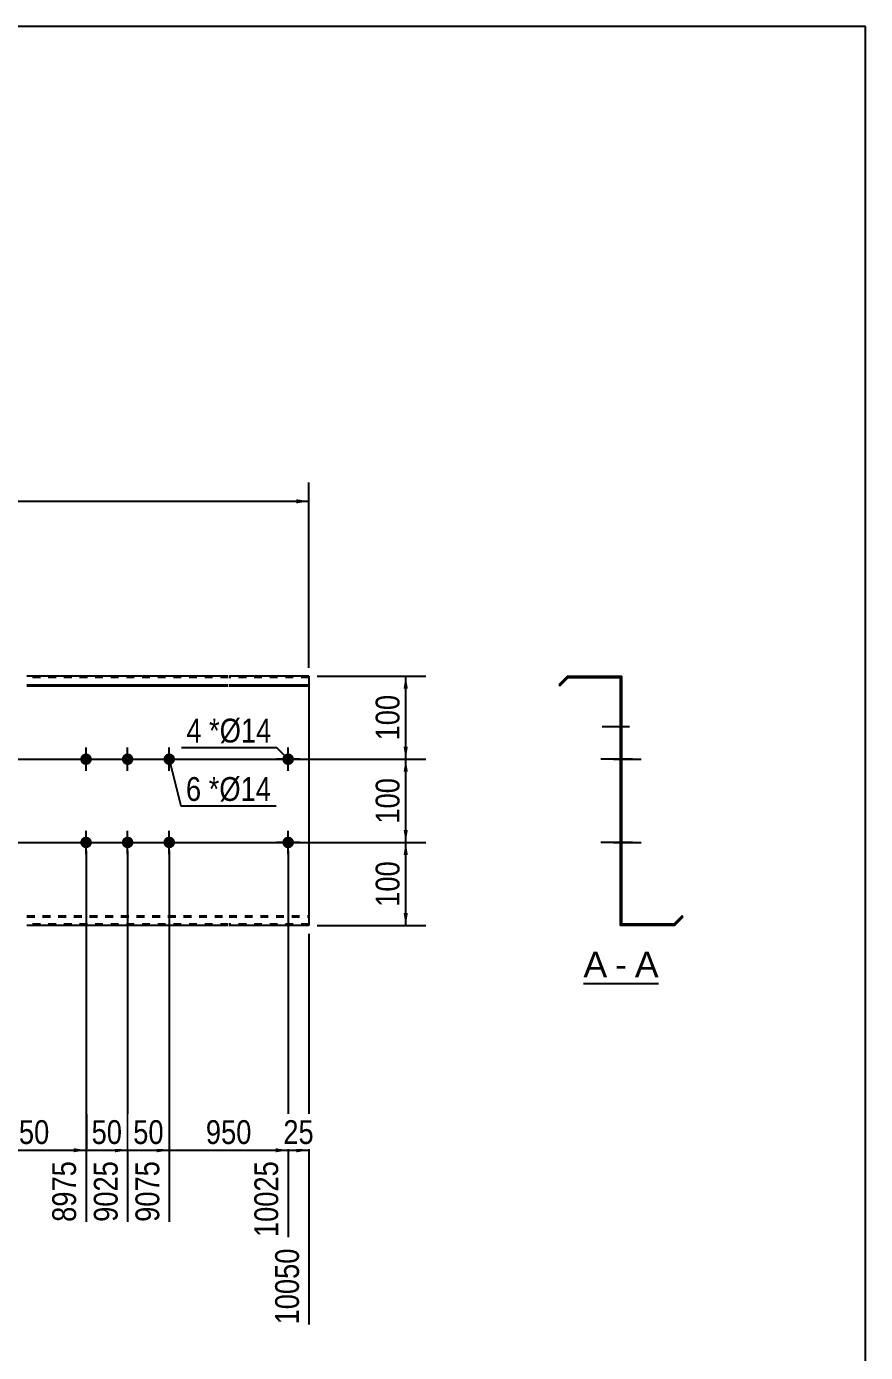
# Model space of a CAD drawing. Header units: millimetres. Extents: x -71 to 331, y -184 to 93.
# Drawn here: x 230.4 to 331.2, y -66.3 to 93.1 of the extents above; entities that cross this region are included whole.
import ezdxf

# ---------------------------------------------------------------- set-up
doc = ezdxf.new("R2010")
doc.units = ezdxf.units.MM
doc.linetypes.add('DXK_LINE_DOT1', pattern=[1.8814, 0.9407, -0.9407])
doc.styles.add('Arial', font='ARIAL.TTF', dxfattribs={"height": 0.2})
doc.styles.add('Arial Narrow', font='ARIALN.TTF', dxfattribs={"height": 0.2})

# ---------------------------------------------------------------- blocks, each defined once
blk = doc.blocks.new('Unknown-629086131-2119')
at = {"color": 5, "linetype": 'Continuous'}
for p, q in [((331.25, 93.07), (-68.75, 93.07)), ((331.25, -183.93), (331.25, 93.07))]:
    blk.add_line(p, q, dxfattribs=at)
blk = doc.blocks.new('Unknown-629086131-12 - 1242')
at = {"color": 7, "linetype": 'Continuous'}
blk.add_line((297.36, -21.95), (306.39, -21.95), dxfattribs=at)
at = {"color": 0, "linetype": 'Continuous'}
for points in [[(300.2, -21.2), (300.2, -18), (297.36, -18), (297.36, -21.2)], [(302.58, -21.2), (302.58, -18), (301.16, -18), (301.16, -21.2)], [(306.39, -21.2), (306.39, -18), (303.54, -18), (303.54, -21.2)]]:
    blk.add_wipeout(points, dxfattribs=at)
at = {"color": 96, "linetype": 'Continuous', "style": 'Arial'}
for s, p in [('A', (297.36, -21.2)), ('A', (303.54, -21.2)), ('-', (301.16, -21.2))]:
    blk.add_text(s, height=3.06, dxfattribs=at).set_placement(p)
blk = doc.blocks.new('Part-629086131-1218 - 1203')
at = {"color": 2, "linetype": 'Continuous'}
for p, q in [((254.67, 15), (230.48, 15)), ((264.37, 15), (254.77, 15)), ((264.37, 15), (264.37, -15)), ((230.48, 13.94), (254.67, 13.94)), ((230.48, 13.81), (254.67, 13.81)), ((254.77, 13.94), (264.37, 13.94)), ((254.77, 13.81), (264.37, 13.81)), ((254.67, -15), (230.48, -15)), ((264.37, -15), (254.77, -15))]:
    blk.add_line(p, q, dxfattribs=at)
at = {"color": 7, "linetype": 'DXK_LINE_DOT1'}
for p, q in [((254.67, 14.82), (230.48, 14.82)), ((264.37, 14.82), (254.77, 14.82)), ((230.48, -13.81), (254.67, -13.81)), ((230.48, -13.94), (254.67, -13.94)), ((254.77, -13.81), (264.37, -13.81)), ((254.77, -13.94), (264.37, -13.94)), ((254.67, -14.82), (230.48, -14.82)), ((264.37, -14.82), (254.77, -14.82))]:
    blk.add_line(p, q, dxfattribs=at)
blk = doc.blocks.new('Bolt-629086131-1219 - 1203')
at = {"linetype": 'Continuous'}
for points in [[(222.58, 5, -1), (223.98, 5, -1)], [(261.17, 5, -1), (262.57, 5, -1)]]:
    blk.add_hatch(color=3, dxfattribs=at).paths.add_polyline_path(points)
at = {"color": 3, "linetype": 'Continuous'}
for p, q in [((223.28, 3.6), (223.28, 6.4)), ((261.87, 3.6), (261.87, 6.4)), ((224.68, 5), (221.88, 5)), ((263.27, 5), (260.47, 5))]:
    blk.add_line(p, q, dxfattribs=at)
blk = doc.blocks.new('Bolt-629086131-1220 - 1203')
at = {"linetype": 'Continuous'}
for points in [[(236.88, 5, -1), (238.28, 5, -1)], [(241.88, 5, -1), (243.28, 5, -1)], [(246.88, 5, -1), (248.28, 5, -1)], [(236.88, -5, -1), (238.28, -5, -1)], [(241.88, -5, -1), (243.28, -5, -1)], [(246.88, -5, -1), (248.28, -5, -1)]]:
    blk.add_hatch(color=3, dxfattribs=at).paths.add_polyline_path(points)
at = {"color": 3, "linetype": 'Continuous'}
for p, q in [((237.58, 3.6), (237.58, 6.4)), ((242.58, 3.6), (242.58, 6.4)), ((247.58, 3.6), (247.58, 6.4)), ((236.18, 5), (238.98, 5)), ((241.18, 5), (243.98, 5)), ((246.18, 5), (248.98, 5)), ((237.58, -6.4), (237.58, -3.6)), ((242.58, -6.4), (242.58, -3.6)), ((247.58, -6.4), (247.58, -3.6)), ((236.18, -5), (238.98, -5)), ((241.18, -5), (243.98, -5)), ((246.18, -5), (248.98, -5))]:
    blk.add_line(p, q, dxfattribs=at)
blk = doc.blocks.new('Bolt-629086131-1227 - 1203')
at = {"linetype": 'Continuous'}
for points in [[(222.58, -5, -1), (223.98, -5, -1)], [(261.17, -5, -1), (262.57, -5, -1)]]:
    blk.add_hatch(color=3, dxfattribs=at).paths.add_polyline_path(points)
at = {"color": 3, "linetype": 'Continuous'}
for p, q in [((223.28, -6.4), (223.28, -3.6)), ((261.87, -6.4), (261.87, -3.6)), ((224.68, -5), (221.88, -5)), ((263.27, -5), (260.47, -5))]:
    blk.add_line(p, q, dxfattribs=at)
blk = doc.blocks.new('Bolt-629086131-1248 - 1242')
at = {"linetype": 'Continuous'}
blk.add_hatch(color=3, dxfattribs=at).paths.add_polyline_path([(301.78, 9.58), (301.78, 8.18), (301.96, 8.18), (301.96, 9.58)])
at = {"color": 3, "linetype": 'Continuous'}
for p, q in [((301.96, 9.58), (301.78, 9.58)), ((302.91, 8.88), (299.61, 8.88)), ((301.96, 8.18), (301.78, 8.18))]:
    blk.add_line(p, q, dxfattribs=at)
blk = doc.blocks.new('Part-629086131-1244 - 1242')
at = {"color": 2, "linetype": 'Continuous'}
for p, q in [((295.46, 15), (294.4, 13.94)), ((294.53, 13.81), (295.54, 14.82)), ((295.46, 15), (301.96, 15)), ((295.54, 14.82), (301.78, 14.82)), ((301.78, 14.82), (301.78, -15)), ((301.96, -14.82), (301.96, 15)), ((294.4, 13.94), (294.53, 13.81)), ((309.21, -13.81), (308.21, -14.82)), ((308.28, -15), (309.34, -13.94)), ((309.34, -13.94), (309.21, -13.81)), ((308.28, -15), (301.78, -15)), ((308.21, -14.82), (301.96, -14.82))]:
    blk.add_line(p, q, dxfattribs=at)
blk = doc.blocks.new('Bolt-629086131-1245 - 1242')
at = {"linetype": 'Continuous'}
blk.add_hatch(color=3, dxfattribs=at).paths.add_polyline_path([(301.78, 5.7), (301.78, 4.3), (301.96, 4.3), (301.96, 5.7)])
blk.add_hatch(color=3, dxfattribs=at).paths.add_polyline_path([(301.78, 5.7), (301.78, 4.3), (301.96, 4.3), (301.96, 5.7)])
at = {"color": 3, "linetype": 'Continuous'}
for p, q in [((300.97, 5), (304.27, 5)), ((300.97, 5), (304.27, 5)), ((301.78, 5.7), (301.96, 5.7)), ((301.78, 5.7), (301.96, 5.7)), ((301.78, 4.3), (301.96, 4.3)), ((301.78, 4.3), (301.96, 4.3))]:
    blk.add_line(p, q, dxfattribs=at)
blk = doc.blocks.new('Bolt-629086131-1246 - 1242')
at = {"linetype": 'Continuous'}
for points in [[(301.78, 5.7), (301.78, 4.3), (301.96, 4.3), (301.96, 5.7)], [(301.78, 5.7), (301.78, 4.3), (301.96, 4.3), (301.96, 5.7)], [(301.78, 5.7), (301.78, 4.3), (301.96, 4.3), (301.96, 5.7)], [(301.78, -4.3), (301.78, -5.7), (301.96, -5.7), (301.96, -4.3)], [(301.78, -4.3), (301.78, -5.7), (301.96, -5.7), (301.96, -4.3)], [(301.78, -4.3), (301.78, -5.7), (301.96, -5.7), (301.96, -4.3)]]:
    blk.add_hatch(color=3, dxfattribs=at).paths.add_polyline_path(points)
at = {"color": 3, "linetype": 'Continuous'}
for p, q in [((303.27, 5), (299.47, 5)), ((303.27, 5), (299.47, 5)), ((303.27, 5), (299.47, 5)), ((301.96, 5.7), (301.78, 5.7)), ((301.96, 5.7), (301.78, 5.7)), ((301.96, 5.7), (301.78, 5.7)), ((301.96, 4.3), (301.78, 4.3)), ((301.96, 4.3), (301.78, 4.3)), ((301.96, 4.3), (301.78, 4.3)), ((301.96, -4.3), (301.78, -4.3)), ((301.96, -4.3), (301.78, -4.3)), ((301.96, -4.3), (301.78, -4.3)), ((303.27, -5), (299.47, -5)), ((303.27, -5), (299.47, -5)), ((303.27, -5), (299.47, -5)), ((301.96, -5.7), (301.78, -5.7)), ((301.96, -5.7), (301.78, -5.7)), ((301.96, -5.7), (301.78, -5.7))]:
    blk.add_line(p, q, dxfattribs=at)
blk = doc.blocks.new('Bolt-629086131-1247 - 1242')
at = {"linetype": 'Continuous'}
for points in [[(301.78, 5.7), (301.78, 4.3), (301.96, 4.3), (301.96, 5.7)], [(301.78, 5.7), (301.78, 4.3), (301.96, 4.3), (301.96, 5.7)], [(301.78, 5.7), (301.78, 4.3), (301.96, 4.3), (301.96, 5.7)], [(301.78, -4.3), (301.78, -5.7), (301.96, -5.7), (301.96, -4.3)], [(301.78, -4.3), (301.78, -5.7), (301.96, -5.7), (301.96, -4.3)], [(301.78, -4.3), (301.78, -5.7), (301.96, -5.7), (301.96, -4.3)]]:
    blk.add_hatch(color=3, dxfattribs=at).paths.add_polyline_path(points)
at = {"color": 3, "linetype": 'Continuous'}
for p, q in [((303.26, 5), (299.46, 5)), ((303.26, 5), (299.46, 5)), ((303.26, 5), (299.46, 5)), ((301.96, 5.7), (301.78, 5.7)), ((301.96, 5.7), (301.78, 5.7)), ((301.96, 5.7), (301.78, 5.7)), ((301.96, 4.3), (301.78, 4.3)), ((301.96, 4.3), (301.78, 4.3)), ((301.96, 4.3), (301.78, 4.3)), ((301.96, -4.3), (301.78, -4.3)), ((301.96, -4.3), (301.78, -4.3)), ((301.96, -4.3), (301.78, -4.3)), ((303.26, -5), (299.46, -5)), ((303.26, -5), (299.46, -5)), ((303.26, -5), (299.46, -5)), ((301.96, -5.7), (301.78, -5.7)), ((301.96, -5.7), (301.78, -5.7)), ((301.96, -5.7), (301.78, -5.7))]:
    blk.add_line(p, q, dxfattribs=at)
blk = doc.blocks.new('Bolt-629086131-1249 - 1242')
at = {"linetype": 'Continuous'}
blk.add_hatch(color=3, dxfattribs=at).paths.add_polyline_path([(301.78, 9.58), (301.78, 8.18), (301.96, 8.18), (301.96, 9.58)])
at = {"color": 3, "linetype": 'Continuous'}
for p, q in [((301.96, 9.58), (301.78, 9.58)), ((302.91, 8.88), (299.61, 8.88)), ((301.96, 8.18), (301.78, 8.18))]:
    blk.add_line(p, q, dxfattribs=at)
blk = doc.blocks.new('Bolt-629086131-1250 - 1242')
at = {"linetype": 'Continuous'}
blk.add_hatch(color=3, dxfattribs=at).paths.add_polyline_path([(301.96, -5.7), (301.96, -4.3), (301.78, -4.3), (301.78, -5.7)])
at = {"color": 3, "linetype": 'Continuous'}
for p, q in [((301.96, -4.3), (301.78, -4.3)), ((302.76, -5), (301.78, -5)), ((301.96, -5.7), (301.78, -5.7))]:
    blk.add_line(p, q, dxfattribs=at)
blk = doc.blocks.new('Bolt-629086131-1251 - 1242')
at = {"linetype": 'Continuous'}
blk.add_hatch(color=3, dxfattribs=at).paths.add_polyline_path([(301.78, 5.7), (301.78, 4.3), (301.96, 4.3), (301.96, 5.7)])
at = {"color": 3, "linetype": 'Continuous'}
for p, q in [((302.91, 5), (299.61, 5)), ((301.96, 5.7), (301.78, 5.7)), ((301.96, 4.3), (301.78, 4.3))]:
    blk.add_line(p, q, dxfattribs=at)
blk = doc.blocks.new('Bolt-629086131-1252 - 1242')
at = {"linetype": 'Continuous'}
for points in [[(301.96, 4.3), (301.96, 5.7), (301.78, 5.7), (301.78, 4.3)], [(301.96, -5.7), (301.96, -4.3), (301.78, -4.3), (301.78, -5.7)]]:
    blk.add_hatch(color=3, dxfattribs=at).paths.add_polyline_path(points)
at = {"color": 3, "linetype": 'Continuous'}
for p, q in [((301.96, 5), (299.78, 5)), ((301.96, 5.7), (301.78, 5.7)), ((301.96, 4.3), (301.78, 4.3)), ((301.96, -4.3), (301.78, -4.3)), ((301.96, -5), (299.78, -5)), ((301.96, -5.7), (301.78, -5.7))]:
    blk.add_line(p, q, dxfattribs=at)
blk = doc.blocks.new('Bolt-629086131-1253 - 1242')
at = {"linetype": 'Continuous'}
blk.add_hatch(color=3, dxfattribs=at).paths.add_polyline_path([(301.78, -4.3), (301.78, -5.7), (301.96, -5.7), (301.96, -4.3)])
blk.add_hatch(color=3, dxfattribs=at).paths.add_polyline_path([(301.78, -4.3), (301.78, -5.7), (301.96, -5.7), (301.96, -4.3)])
at = {"color": 3, "linetype": 'Continuous'}
for p, q in [((301.78, -4.3), (301.96, -4.3)), ((301.78, -4.3), (301.96, -4.3)), ((300.97, -5), (304.27, -5)), ((300.97, -5), (304.27, -5)), ((301.78, -5.7), (301.96, -5.7)), ((301.78, -5.7), (301.96, -5.7))]:
    blk.add_line(p, q, dxfattribs=at)
blk = doc.blocks.new('Bolt-629086131-1254 - 1242')
at = {"linetype": 'Continuous'}
blk.add_hatch(color=3, dxfattribs=at).paths.add_polyline_path([(301.96, -5.7), (301.96, -4.3), (301.78, -4.3), (301.78, -5.7)])
blk.add_hatch(color=3, dxfattribs=at).paths.add_polyline_path([(301.96, -5.7), (301.96, -4.3), (301.78, -4.3), (301.78, -5.7)])
at = {"color": 3, "linetype": 'Continuous'}
for p, q in [((301.78, -4.3), (301.96, -4.3)), ((301.78, -4.3), (301.96, -4.3)), ((301.03, -5), (303.78, -5)), ((301.03, -5), (303.78, -5)), ((301.78, -5.7), (301.96, -5.7)), ((301.78, -5.7), (301.96, -5.7))]:
    blk.add_line(p, q, dxfattribs=at)
blk = doc.blocks.new('Bolt-629086131-1255 - 1242')
at = {"linetype": 'Continuous'}
blk.add_hatch(color=3, dxfattribs=at).paths.add_polyline_path([(301.96, -5.7), (301.96, -4.3), (301.78, -4.3), (301.78, -5.7)])
blk.add_hatch(color=3, dxfattribs=at).paths.add_polyline_path([(301.96, -5.7), (301.96, -4.3), (301.78, -4.3), (301.78, -5.7)])
at = {"color": 3, "linetype": 'Continuous'}
for p, q in [((301.78, -4.3), (301.96, -4.3)), ((301.78, -4.3), (301.96, -4.3)), ((301.03, -5), (303.78, -5)), ((301.03, -5), (303.78, -5)), ((301.78, -5.7), (301.96, -5.7)), ((301.78, -5.7), (301.96, -5.7))]:
    blk.add_line(p, q, dxfattribs=at)
blk = doc.blocks.new('Bolt-629086131-1256 - 1242')
at = {"linetype": 'Continuous'}
blk.add_hatch(color=3, dxfattribs=at).paths.add_polyline_path([(301.96, -5.7), (301.96, -4.3), (301.78, -4.3), (301.78, -5.7)])
blk.add_hatch(color=3, dxfattribs=at).paths.add_polyline_path([(301.96, -5.7), (301.96, -4.3), (301.78, -4.3), (301.78, -5.7)])
at = {"color": 3, "linetype": 'Continuous'}
for p, q in [((301.78, -4.3), (301.96, -4.3)), ((301.78, -4.3), (301.96, -4.3)), ((301.03, -5), (303.78, -5)), ((301.03, -5), (303.78, -5)), ((301.78, -5.7), (301.96, -5.7)), ((301.78, -5.7), (301.96, -5.7))]:
    blk.add_line(p, q, dxfattribs=at)
blk = doc.blocks.new('Bolt-629086131-1257 - 1242')
at = {"linetype": 'Continuous'}
blk.add_hatch(color=3, dxfattribs=at).paths.add_polyline_path([(301.78, 5.7), (301.78, 4.3), (301.96, 4.3), (301.96, 5.7)])
at = {"color": 3, "linetype": 'Continuous'}
for p, q in [((302.91, 5), (299.61, 5)), ((301.96, 5.7), (301.78, 5.7)), ((301.96, 4.3), (301.78, 4.3))]:
    blk.add_line(p, q, dxfattribs=at)
blk = doc.blocks.new('Bolt-629086131-1258 - 1242')
at = {"linetype": 'Continuous'}
blk.add_hatch(color=3, dxfattribs=at).paths.add_polyline_path([(301.96, -5.7), (301.96, -4.3), (301.78, -4.3), (301.78, -5.7)])
at = {"color": 3, "linetype": 'Continuous'}
for p, q in [((301.96, -4.3), (301.78, -4.3)), ((302.76, -5), (301.78, -5)), ((301.96, -5.7), (301.78, -5.7))]:
    blk.add_line(p, q, dxfattribs=at)
blk = doc.blocks.new('Bolt-629086131-1259 - 1242')
at = {"linetype": 'Continuous'}
blk.add_hatch(color=3, dxfattribs=at).paths.add_polyline_path([(301.78, 5.7), (301.78, 4.3), (301.96, 4.3), (301.96, 5.7)])
blk.add_hatch(color=3, dxfattribs=at).paths.add_polyline_path([(301.78, 5.7), (301.78, 4.3), (301.96, 4.3), (301.96, 5.7)])
at = {"color": 3, "linetype": 'Continuous'}
for p, q in [((300.98, 5), (304.28, 5)), ((300.98, 5), (304.28, 5)), ((301.78, 5.7), (301.96, 5.7)), ((301.78, 5.7), (301.96, 5.7)), ((301.78, 4.3), (301.96, 4.3)), ((301.78, 4.3), (301.96, 4.3))]:
    blk.add_line(p, q, dxfattribs=at)
blk = doc.blocks.new('Bolt-629086131-1260 - 1242')
at = {"linetype": 'Continuous'}
blk.add_hatch(color=3, dxfattribs=at).paths.add_polyline_path([(301.78, -4.3), (301.78, -5.7), (301.96, -5.7), (301.96, -4.3)])
blk.add_hatch(color=3, dxfattribs=at).paths.add_polyline_path([(301.78, -4.3), (301.78, -5.7), (301.96, -5.7), (301.96, -4.3)])
at = {"color": 3, "linetype": 'Continuous'}
for p, q in [((301.78, -4.3), (301.96, -4.3)), ((301.78, -4.3), (301.96, -4.3)), ((300.98, -5), (304.28, -5)), ((300.98, -5), (304.28, -5)), ((301.78, -5.7), (301.96, -5.7)), ((301.78, -5.7), (301.96, -5.7))]:
    blk.add_line(p, q, dxfattribs=at)
blk = doc.blocks.new('Bolt-629086131-1261 - 1242')
at = {"linetype": 'Continuous'}
blk.add_hatch(color=3, dxfattribs=at).paths.add_polyline_path([(301.96, -5.7), (301.96, -4.3), (301.78, -4.3), (301.78, -5.7)])
blk.add_hatch(color=3, dxfattribs=at).paths.add_polyline_path([(301.96, -5.7), (301.96, -4.3), (301.78, -4.3), (301.78, -5.7)])
at = {"color": 3, "linetype": 'Continuous'}
for p, q in [((301.78, -4.3), (301.96, -4.3)), ((301.78, -4.3), (301.96, -4.3)), ((301.03, -5), (303.78, -5)), ((301.03, -5), (303.78, -5)), ((301.78, -5.7), (301.96, -5.7)), ((301.78, -5.7), (301.96, -5.7))]:
    blk.add_line(p, q, dxfattribs=at)
blk = doc.blocks.new('Bolt-629086131-1262 - 1242')
at = {"linetype": 'Continuous'}
blk.add_hatch(color=3, dxfattribs=at).paths.add_polyline_path([(301.96, -5.7), (301.96, -4.3), (301.78, -4.3), (301.78, -5.7)])
blk.add_hatch(color=3, dxfattribs=at).paths.add_polyline_path([(301.96, -5.7), (301.96, -4.3), (301.78, -4.3), (301.78, -5.7)])
at = {"color": 3, "linetype": 'Continuous'}
for p, q in [((301.78, -4.3), (301.96, -4.3)), ((301.78, -4.3), (301.96, -4.3)), ((301.03, -5), (303.78, -5)), ((301.03, -5), (303.78, -5)), ((301.78, -5.7), (301.96, -5.7)), ((301.78, -5.7), (301.96, -5.7))]:
    blk.add_line(p, q, dxfattribs=at)
blk = doc.blocks.new('StraightDimension-629086131-1400 - 1203')
at = {"linetype": 'Continuous'}
for points in [[(275.75, -6.5), (276, -5), (276.25, -6.5)], [(276.25, -13.5), (276, -15), (275.75, -13.5)]]:
    blk.add_hatch(color=7, dxfattribs=at).paths.add_polyline_path(points)
at = {"color": 7, "linetype": 'Continuous'}
for p, q in [((76.99, -5), (278.4, -5)), ((276, -15), (276, -5)), ((265.37, -15), (278.4, -15))]:
    blk.add_line(p, q, dxfattribs=at)
at = {"color": 0}
blk.add_wipeout([(275.85, -6.66), (271.65, -6.66), (271.65, -13.34), (275.85, -13.34)], dxfattribs=at)
at = {"color": 3, "style": 'Arial Narrow'}
blk.add_text('100', height=2.863, rotation=90.0002, dxfattribs=at).set_placement((275.25, -12.74))
blk = doc.blocks.new('StraightDimension-629086131-1284 - 1203')
at = {"linetype": 'Continuous'}
blk.add_hatch(color=7, dxfattribs=at).paths.add_polyline_path([(241.08, -41.75), (242.58, -42), (241.08, -42.25)])
at = {"color": 7, "linetype": 'Continuous'}
for p, q in [((237.58, -6), (237.58, -50.61)), ((242.58, -6), (242.58, -50.61)), ((237.58, -42), (242.58, -42))]:
    blk.add_line(p, q, dxfattribs=at)
at = {"color": 0}
blk.add_wipeout([(242.5, -41.85), (242.5, -37.65), (237.65, -37.65), (237.65, -41.85)], dxfattribs=at)
at = {"color": 0, "linetype": 'Continuous'}
blk.add_wipeout([(241.98, -42.7), (237.78, -42.7), (237.78, -51.21), (241.98, -51.21)], dxfattribs=at)
at = {"color": 3, "style": 'Arial Narrow'}
blk.add_text('50', height=2.863, dxfattribs=at).set_placement((238.25, -41.25))
at = {"color": 3, "linetype": 'Continuous', "style": 'Arial Narrow'}
blk.add_text('9025', height=2.863, rotation=90.0002, dxfattribs=at).set_placement((241.38, -50.61))
blk = doc.blocks.new('StraightDimension-629086131-1283 - 1203')
at = {"linetype": 'Continuous'}
blk.add_hatch(color=7, dxfattribs=at).paths.add_polyline_path([(246.08, -41.75), (247.58, -42), (246.08, -42.25)])
at = {"color": 7, "linetype": 'Continuous'}
for p, q in [((242.58, -6), (242.58, -50.61)), ((247.58, -6), (247.58, -50.61)), ((242.58, -42), (247.58, -42))]:
    blk.add_line(p, q, dxfattribs=at)
at = {"color": 0}
blk.add_wipeout([(247.5, -41.85), (247.5, -37.65), (242.65, -37.65), (242.65, -41.85)], dxfattribs=at)
at = {"color": 0, "linetype": 'Continuous'}
blk.add_wipeout([(246.98, -42.7), (242.78, -42.7), (242.78, -51.21), (246.98, -51.21)], dxfattribs=at)
at = {"color": 3, "style": 'Arial Narrow'}
blk.add_text('50', height=2.863, dxfattribs=at).set_placement((243.25, -41.25))
at = {"color": 3, "linetype": 'Continuous', "style": 'Arial Narrow'}
blk.add_text('9075', height=2.863, rotation=90.0002, dxfattribs=at).set_placement((246.38, -50.61))
blk = doc.blocks.new('StraightDimension-629086131-1282 - 1203')
at = {"linetype": 'Continuous'}
blk.add_hatch(color=7, dxfattribs=at).paths.add_polyline_path([(260.37, -41.75), (261.87, -42), (260.37, -42.25)])
at = {"color": 7, "linetype": 'Continuous'}
for p, q in [((247.58, -6), (247.58, -50.61)), ((261.87, -6), (261.87, -52.44)), ((247.58, -42), (261.87, -42))]:
    blk.add_line(p, q, dxfattribs=at)
at = {"color": 0}
blk.add_wipeout([(258.06, -41.85), (258.06, -37.65), (251.38, -37.65), (251.38, -41.85)], dxfattribs=at)
at = {"color": 0, "linetype": 'Continuous'}
blk.add_wipeout([(261.27, -42.7), (257.07, -42.7), (257.07, -53.04), (261.27, -53.04)], dxfattribs=at)
at = {"color": 3, "style": 'Arial Narrow'}
blk.add_text('950', height=2.863, dxfattribs=at).set_placement((251.98, -41.25))
at = {"color": 3, "linetype": 'Continuous', "style": 'Arial Narrow'}
blk.add_text('10025', height=2.863, rotation=90.0002, dxfattribs=at).set_placement((260.67, -52.44))
blk = doc.blocks.new('StraightDimension-629086131-1285 - 1203')
at = {"linetype": 'Continuous'}
blk.add_hatch(color=7, dxfattribs=at).paths.add_polyline_path([(236.08, -41.75), (237.58, -42), (236.08, -42.25)])
at = {"color": 7, "linetype": 'Continuous'}
for p, q in [((223.28, -6), (223.28, -50.61)), ((237.58, -6), (237.58, -50.61)), ((223.28, -42), (237.58, -42))]:
    blk.add_line(p, q, dxfattribs=at)
at = {"color": 0}
blk.add_wipeout([(233.77, -41.85), (233.77, -37.65), (227.09, -37.65), (227.09, -41.85)], dxfattribs=at)
at = {"color": 0, "linetype": 'Continuous'}
blk.add_wipeout([(236.98, -42.7), (232.78, -42.7), (232.78, -51.21), (236.98, -51.21)], dxfattribs=at)
at = {"color": 3, "style": 'Arial Narrow'}
blk.add_text('950', height=2.863, dxfattribs=at).set_placement((227.69, -41.25))
at = {"color": 3, "linetype": 'Continuous', "style": 'Arial Narrow'}
blk.add_text('8975', height=2.863, rotation=90.0002, dxfattribs=at).set_placement((236.38, -50.61))
blk = doc.blocks.new('StraightDimension-629086131-1281 - 1203')
at = {"linetype": 'Continuous'}
blk.add_hatch(color=7, dxfattribs=at).paths.add_polyline_path([(262.87, -41.75), (264.37, -42), (262.87, -42.25)])
at = {"color": 7, "linetype": 'Continuous'}
for p, q in [((261.87, -6), (261.87, -52.44)), ((264.37, -16), (264.37, -62.94)), ((261.87, -42), (264.37, -42))]:
    blk.add_line(p, q, dxfattribs=at)
at = {"color": 0}
blk.add_wipeout([(265.55, -41.85), (265.55, -37.65), (260.69, -37.65), (260.69, -41.85)], dxfattribs=at)
at = {"color": 0, "linetype": 'Continuous'}
blk.add_wipeout([(263.77, -53.2), (259.57, -53.2), (259.57, -63.54), (263.77, -63.54)], dxfattribs=at)
at = {"color": 3, "style": 'Arial Narrow'}
blk.add_text('25', height=2.863, dxfattribs=at).set_placement((261.29, -41.25))
at = {"color": 3, "linetype": 'Continuous', "style": 'Arial Narrow'}
blk.add_text('10050', height=2.863, rotation=90.0002, dxfattribs=at).set_placement((263.17, -62.94))
blk = doc.blocks.new('StraightDimension-629086131-1398 - 1203')
at = {"linetype": 'Continuous'}
for points in [[(275.75, 13.5), (276, 15), (276.25, 13.5)], [(276.25, 6.5), (276, 5), (275.75, 6.5)]]:
    blk.add_hatch(color=7, dxfattribs=at).paths.add_polyline_path(points)
at = {"color": 7, "linetype": 'Continuous'}
for p, q in [((265.37, 15), (278.4, 15)), ((276, 5), (276, 15)), ((76.99, 5), (278.4, 5))]:
    blk.add_line(p, q, dxfattribs=at)
at = {"color": 0}
blk.add_wipeout([(275.85, 13.34), (271.65, 13.34), (271.65, 6.66), (275.85, 6.66)], dxfattribs=at)
at = {"color": 3, "style": 'Arial Narrow'}
blk.add_text('100', height=2.863, rotation=90.0002, dxfattribs=at).set_placement((275.25, 7.26))
blk = doc.blocks.new('StraightDimension-629086131-1399 - 1203')
at = {"linetype": 'Continuous'}
for points in [[(275.75, 3.5), (276, 5), (276.25, 3.5)], [(276.25, -3.5), (276, -5), (275.75, -3.5)]]:
    blk.add_hatch(color=7, dxfattribs=at).paths.add_polyline_path(points)
at = {"color": 7, "linetype": 'Continuous'}
for p, q in [((76.99, 5), (278.4, 5)), ((276, -5), (276, 5)), ((76.99, -5), (278.4, -5))]:
    blk.add_line(p, q, dxfattribs=at)
at = {"color": 0}
blk.add_wipeout([(275.85, 3.34), (271.65, 3.34), (271.65, -3.34), (275.85, -3.34)], dxfattribs=at)
at = {"color": 3, "style": 'Arial Narrow'}
blk.add_text('100', height=2.863, rotation=90.0002, dxfattribs=at).set_placement((275.25, -2.74))
blk = doc.blocks.new('StraightDimension-629086131-1444 - 1203')
at = {"linetype": 'Continuous'}
blk.add_hatch(color=7, dxfattribs=at).paths.add_polyline_path([(262.87, 36.25), (264.37, 36), (262.87, 35.75)])
at = {"color": 7, "linetype": 'Continuous'}
for p, q in [((264.37, 16), (264.37, 38.25)), ((0, 36), (264.37, 36))]:
    blk.add_line(p, q, dxfattribs=at)
blk = doc.blocks.new('Mark-629086131-1480 - 1203')
at = {"color": 0}
for points in [[(251.42, -0.01), (251.42, 2.99), (249.59, 2.99), (249.59, -0.01)], [(253.6, -0.01), (253.6, 2.99), (252.32, 2.99), (252.32, -0.01)]]:
    blk.add_wipeout(points, dxfattribs=at)
for points in [[(251.42, -0.01), (251.42, 2.99), (249.59, 2.99), (249.59, -0.01)], [(253.6, -0.01), (253.6, 2.99), (252.32, 2.99), (252.32, -0.01)]]:
    blk.add_wipeout(points, dxfattribs=at)
at = {"color": 7, "linetype": 'Continuous'}
blk.add_line((247.58, 5), (248.99, -0.61), dxfattribs=at)
at = {"color": 3, "style": 'Arial Narrow'}
blk.add_text('6', height=2.86, dxfattribs=at).set_placement((249.59, -0.01))
at = {"color": 0}
blk.add_wipeout([(259.81, -0.01), (259.81, 2.99), (253.6, 2.99), (253.6, -0.01)], dxfattribs=at)
blk.add_wipeout([(259.81, -0.01), (259.81, 2.99), (253.6, 2.99), (253.6, -0.01)], dxfattribs=at)
at = {"color": 7, "linetype": 'Continuous'}
blk.add_line((248.99, -0.61), (260.41, -0.61), dxfattribs=at)
at = {"color": 3, "style": 'Arial Narrow'}
for s, height, p in [('*', 2.86, (252.32, -0.01)), ('Ø14', 2.863, (253.6, -0.01))]:
    blk.add_text(s, height=height, dxfattribs=at).set_placement(p)
blk = doc.blocks.new('MarkSet-629086131-1458 - 1203')
at = {"color": 0}
for points in [[(251.46, 7.01), (251.46, 10.01), (249.64, 10.01), (249.64, 7.01)], [(253.64, 7.01), (253.64, 10.01), (252.36, 10.01), (252.36, 7.01)]]:
    blk.add_wipeout(points, dxfattribs=at)
for points in [[(251.46, 7.01), (251.46, 10.01), (249.64, 10.01), (249.64, 7.01)], [(253.64, 7.01), (253.64, 10.01), (252.36, 10.01), (252.36, 7.01)]]:
    blk.add_wipeout(points, dxfattribs=at)
at = {"color": 3, "style": 'Arial Narrow'}
blk.add_text('4', height=2.86, dxfattribs=at).set_placement((249.64, 7.01))
at = {"color": 0}
blk.add_wipeout([(259.86, 7.01), (259.86, 10.01), (253.64, 10.01), (253.64, 7.01)], dxfattribs=at)
blk.add_wipeout([(259.86, 7.01), (259.86, 10.01), (253.64, 10.01), (253.64, 7.01)], dxfattribs=at)
at = {"color": 7, "linetype": 'Continuous'}
for p in [(249.04, 6.41), (261.87, 5)]:
    blk.add_line(p, (260.46, 6.41), dxfattribs=at)
at = {"color": 3, "style": 'Arial Narrow'}
for s, height, p in [('*', 2.86, (252.36, 7.01)), ('Ø14', 2.863, (253.64, 7.01))]:
    blk.add_text(s, height=height, dxfattribs=at).set_placement(p)

msp = doc.modelspace()

# ---------------------------------------------------------------- block references
for name in ['Unknown-629086131-2119', 'Part-629086131-1218 - 1203', 'Part-629086131-1244 - 1242', 'Bolt-629086131-1248 - 1242', 'Bolt-629086131-1249 - 1242', 'Bolt-629086131-1219 - 1203', 'Bolt-629086131-1220 - 1203', 'Bolt-629086131-1247 - 1242', 'Bolt-629086131-1246 - 1242', 'Bolt-629086131-1251 - 1242', 'Bolt-629086131-1257 - 1242', 'Bolt-629086131-1252 - 1242', 'Bolt-629086131-1245 - 1242', 'Bolt-629086131-1259 - 1242', 'Bolt-629086131-1227 - 1203', 'Bolt-629086131-1253 - 1242', 'Bolt-629086131-1260 - 1242', 'Bolt-629086131-1254 - 1242', 'Bolt-629086131-1255 - 1242', 'Bolt-629086131-1256 - 1242', 'Bolt-629086131-1261 - 1242', 'Bolt-629086131-1262 - 1242', 'Bolt-629086131-1250 - 1242', 'Bolt-629086131-1258 - 1242']:
    msp.add_blockref(name, (0, 0))

# ---------------------------------------------------------------- next in the draw order: block references
for name in ['StraightDimension-629086131-1444 - 1203', 'StraightDimension-629086131-1398 - 1203', 'StraightDimension-629086131-1400 - 1203', 'Unknown-629086131-12 - 1242']:
    msp.add_blockref(name, (0, 0))

# ---------------------------------------------------------------- next in the draw order: block references
for name in ['StraightDimension-629086131-1399 - 1203', 'StraightDimension-629086131-1284 - 1203']:
    msp.add_blockref(name, (0, 0))

# ---------------------------------------------------------------- next in the draw order: block references
for name in ['Mark-629086131-1480 - 1203', 'StraightDimension-629086131-1285 - 1203', 'StraightDimension-629086131-1283 - 1203']:
    msp.add_blockref(name, (0, 0))

# ---------------------------------------------------------------- next in the draw order: block references
for name in ['MarkSet-629086131-1458 - 1203', 'StraightDimension-629086131-1282 - 1203']:
    msp.add_blockref(name, (0, 0))

# ---------------------------------------------------------------- next in the draw order: block references
msp.add_blockref('StraightDimension-629086131-1281 - 1203', (0, 0))

doc.saveas('drawing.dxf')
